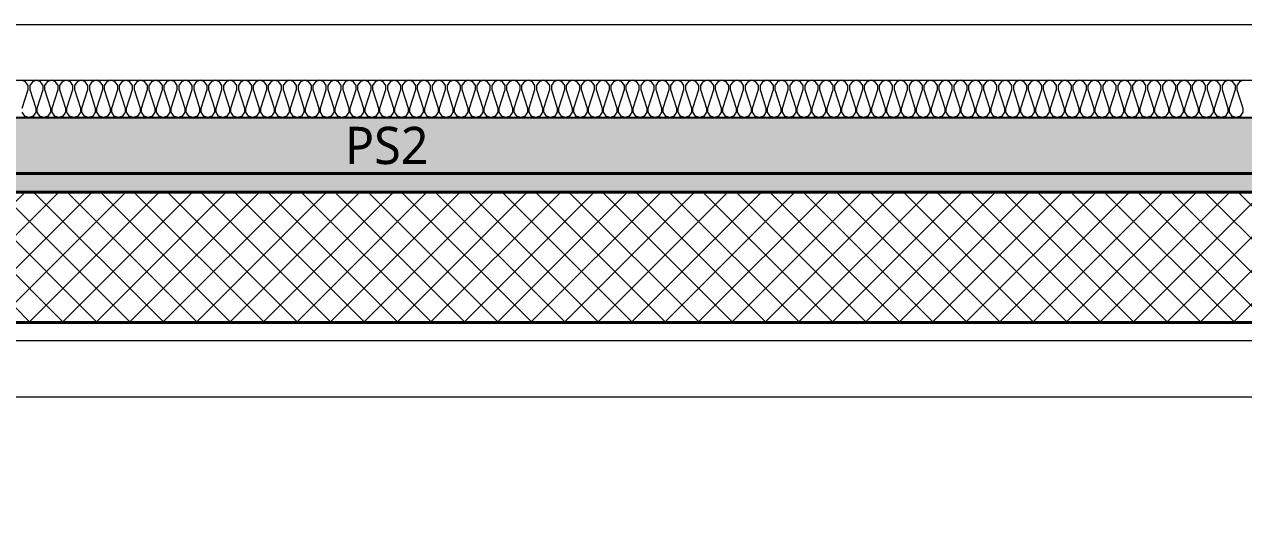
# Model space of a CAD drawing. Header units: millimetres. Extents: x 0 to 420000, y 0 to 297000.
# Drawn here: x 237540 to 240813, y 167200 to 168500 of the extents above; entities that cross this region are included whole.
import ezdxf
from ezdxf.enums import TextEntityAlignment as Align

# ---------------------------------------------------------------- set-up
doc = ezdxf.new("R2010")
doc.units = ezdxf.units.MM
doc.linetypes.add('CEN', pattern=[62, 60, -1, 0, -1])
for name, color, linetype, lineweight in [('A-AXIS-LINE', 1, 'CEN', 15), ('A-CONC-LIN1', 2, 'Continuous', 40), ('A-CONC-LIN2', 7, 'Continuous', 25), ('A-XXXX-FIN2', 6, 'Continuous', 20), ('A-XXXX-INSL1', 15, 'Continuous', 18), ('A-XXXX-INSL2', 8, 'Continuous', 18)]:
    doc.layers.add(name, color=color, linetype=linetype, lineweight=lineweight)
doc.layers.add('A-CONC-SOLD', color=253, linetype='CEN')
doc.layers.add('A-XXXX-NPLT', color=144, linetype='Continuous', lineweight=15, plot=False)
doc.styles.add('맑은고딕', font='')
doc.styles.get('맑은고딕').set_extended_font_data('Malgun Gothic')

# ---------------------------------------------------------------- blocks, each defined once
blk = doc.blocks.new('axis(220316)')
at = {"layer": 'A-AXIS-LINE', "ltscale": 1000}
blk.add_line((4631788.1, -432118.7), (4955413.1, -432118.7), dxfattribs=at)
blk = doc.blocks.new('PS2(횡)')
at = {"layer": 'A-CONC-SOLD'}
h = blk.add_hatch(color=256, dxfattribs=at)
h.dxf.hatch_style = 1
h.paths.add_polyline_path([(1020, 0), (1020, -290), (1700, -290), (1937.4, -150), (9062.6, -150), (9300, -290), (9980, -290), (9980, 0)])
h = blk.add_hatch(color=256, dxfattribs=at)
h.dxf.hatch_style = 1
h.paths.add_polyline_path([(9980, -290), (9980, -350), (9280, -350), (9030, -200), (1970, -200), (1720, -350), (1020, -350), (1020, -290), (1700, -290), (1937.4, -150), (9062.6, -150), (9300, -290)])
at = {"layer": 'A-XXXX-INSL2'}
h = blk.add_hatch(dxfattribs=at)
h.set_pattern_fill('ANSI37', color=256, scale=20)
h.set_pattern_definition([(45, (-244012.5, -188500), (-44.90128, 44.90128), []), (135, (-244012.5, -188500), (-44.90128, -44.90128), [])])
h.paths.add_polyline_path([(1100, -550), (9900, -550), (9900, -350), (9280, -350), (9030, -200), (1970, -200), (1720, -350), (1100, -350)])
at = {"layer": 'A-CONC-LIN1', "color": 2}
blk.add_line((1320, -550), (9680, -550), dxfattribs=at)
blk.add_lwpolyline([(9980, -290), (9980, -350), (9280, -350), (9030, -200), (1970, -200), (1720, -350), (1020, -350), (1020, -290), (1700, -290), (1937.4, -150), (9062.6, -150), (9300, -290)], close=True, dxfattribs=at)
at = {"layer": 'A-CONC-LIN2'}
blk.add_line((1020, 0), (9980, 0), dxfattribs=at)
at = {"layer": 'A-XXXX-NPLT', "style": '맑은고딕'}
blk.add_text('PS2', height=100, dxfattribs=at).set_placement((5500, -75), align=Align.MIDDLE)
blk = doc.blocks.new('횡지하층')
at = {"layer": 'A-XXXX-FIN2'}
blk.add_line((4757100.6, -237111.1), (4890100.6, -237111.1), dxfattribs=at)
at = {"layer": 'A-XXXX-INSL1'}
blk.add_lwpolyline([(4844450.6, -237961.1), (4835750.6, -237961.1), (4835750.6, -238411.1), (4835197, -238411.1), (4835117, -237831.1), (4834084.1, -237831.1), (4834004.1, -238411.1), (4833450.6, -238411.1), (4833450.6, -237961.1), (4824750.6, -237961.1)], dxfattribs=at)
at = {"layer": 'A-XXXX-INSL2'}
blk.add_line((4757100.4, -237261.1), (4890100.5, -237261.1), dxfattribs=at)
for points in [[(4842400.6, -237261.1), (4842389.6, -237265.1), (4842382.6, -237275.1), (4842382.6, -237286.1), (4842398.6, -237336.1), (4842398.6, -237347.1), (4842391.6, -237357.1), (4842380.6, -237361.1), (4842369.6, -237357.1), (4842362.6, -237347.1), (4842362.6, -237336.1), (4842378.6, -237286.1), (4842378.6, -237275.1), (4842371.6, -237265.1), (4842360.6, -237261.1), (4842349.6, -237265.1), (4842342.6, -237275.1), (4842342.6, -237286.1), (4842358.6, -237336.1), (4842358.6, -237347.1), (4842351.6, -237357.1), (4842340.6, -237361.1), (4842329.6, -237357.1), (4842322.6, -237347.1), (4842322.6, -237336.1), (4842338.6, -237286.1), (4842338.6, -237275.1), (4842331.6, -237265.1), (4842320.6, -237261.1), (4842309.6, -237265.1), (4842302.6, -237275.1), (4842302.6, -237286.1), (4842318.6, -237336.1), (4842318.6, -237347.1), (4842311.6, -237357.1), (4842300.6, -237361.1), (4842289.6, -237357.1), (4842282.6, -237347.1), (4842282.6, -237336.1), (4842298.6, -237286.1), (4842298.6, -237275.1), (4842291.6, -237265.1), (4842280.6, -237261.1), (4842269.6, -237265.1), (4842262.6, -237275.1), (4842262.6, -237286.1), (4842278.6, -237336.1), (4842278.6, -237347.1), (4842271.6, -237357.1), (4842260.6, -237361.1), (4842249.6, -237357.1), (4842242.6, -237347.1), (4842242.6, -237336.1), (4842258.6, -237286.1), (4842258.6, -237275.1), (4842251.6, -237265.1), (4842240.6, -237261.1), (4842229.6, -237265.1), (4842222.6, -237275.1), (4842222.6, -237286.1), (4842238.6, -237336.1), (4842238.6, -237347.1), (4842231.6, -237357.1), (4842220.6, -237361.1), (4842209.6, -237357.1), (4842202.6, -237347.1), (4842202.6, -237336.1), (4842218.6, -237286.1), (4842218.6, -237275.1), (4842211.6, -237265.1), (4842200.6, -237261.1), (4842189.6, -237265.1), (4842182.6, -237275.1), (4842182.6, -237286.1), (4842198.6, -237336.1), (4842198.6, -237347.1), (4842191.6, -237357.1), (4842180.6, -237361.1), (4842169.6, -237357.1), (4842162.6, -237347.1), (4842162.6, -237336.1), (4842178.6, -237286.1), (4842178.6, -237275.1), (4842171.6, -237265.1), (4842160.6, -237261.1), (4842149.6, -237265.1), (4842142.6, -237275.1), (4842142.6, -237286.1), (4842158.6, -237336.1), (4842158.6, -237347.1), (4842151.6, -237357.1), (4842140.6, -237361.1), (4842129.6, -237357.1), (4842122.6, -237347.1), (4842122.6, -237336.1), (4842138.6, -237286.1), (4842138.6, -237275.1), (4842131.6, -237265.1), (4842120.6, -237261.1), (4842109.6, -237265.1), (4842102.6, -237275.1), (4842102.6, -237286.1), (4842118.6, -237336.1), (4842118.6, -237347.1), (4842111.6, -237357.1), (4842100.6, -237361.1), (4842089.6, -237357.1), (4842082.6, -237347.1), (4842082.6, -237336.1), (4842098.6, -237286.1), (4842098.6, -237275.1), (4842091.6, -237265.1), (4842080.6, -237261.1), (4842069.6, -237265.1), (4842062.6, -237275.1), (4842062.6, -237286.1), (4842078.6, -237336.1), (4842078.6, -237347.1), (4842071.6, -237357.1), (4842060.6, -237361.1), (4842049.6, -237357.1), (4842042.6, -237347.1), (4842042.6, -237336.1), (4842058.6, -237286.1), (4842058.6, -237275.1), (4842051.6, -237265.1), (4842040.6, -237261.1), (4842029.6, -237265.1), (4842022.6, -237275.1), (4842022.6, -237286.1), (4842038.6, -237336.1), (4842038.6, -237347.1), (4842031.6, -237357.1), (4842020.6, -237361.1), (4842009.6, -237357.1), (4842002.6, -237347.1), (4842002.6, -237336.1), (4842018.6, -237286.1), (4842018.6, -237275.1), (4842011.6, -237265.1), (4842000.6, -237261.1), (4841989.6, -237265.1), (4841982.6, -237275.1), (4841982.6, -237286.1), (4841998.6, -237336.1), (4841998.6, -237347.1), (4841991.6, -237357.1), (4841980.6, -237361.1), (4841969.6, -237357.1), (4841962.6, -237347.1), (4841962.6, -237336.1), (4841978.6, -237286.1), (4841978.6, -237275.1), (4841971.6, -237265.1), (4841960.6, -237261.1), (4841949.6, -237265.1), (4841942.6, -237275.1), (4841942.6, -237286.1), (4841958.6, -237336.1), (4841958.6, -237347.1), (4841951.6, -237357.1), (4841940.6, -237361.1), (4841929.6, -237357.1), (4841922.6, -237347.1), (4841922.6, -237336.1), (4841938.6, -237286.1), (4841938.6, -237275.1), (4841931.6, -237265.1), (4841920.6, -237261.1), (4841909.6, -237265.1), (4841902.6, -237275.1), (4841902.6, -237286.1), (4841918.6, -237336.1), (4841918.6, -237347.1), (4841911.6, -237357.1), (4841900.6, -237361.1), (4841889.6, -237357.1), (4841882.6, -237347.1), (4841882.6, -237336.1), (4841898.6, -237286.1), (4841898.6, -237275.1), (4841891.6, -237265.1), (4841880.6, -237261.1), (4841869.6, -237265.1), (4841862.6, -237275.1), (4841862.6, -237286.1), (4841878.6, -237336.1), (4841878.6, -237347.1), (4841871.6, -237357.1), (4841860.6, -237361.1), (4841849.6, -237357.1), (4841842.6, -237347.1), (4841842.6, -237336.1), (4841858.6, -237286.1), (4841858.6, -237275.1), (4841851.6, -237265.1), (4841840.6, -237261.1), (4841829.6, -237265.1), (4841822.6, -237275.1), (4841822.6, -237286.1), (4841838.6, -237336.1), (4841838.6, -237347.1), (4841831.6, -237357.1), (4841820.6, -237361.1), (4841809.6, -237357.1), (4841802.6, -237347.1), (4841802.6, -237336.1), (4841818.6, -237286.1), (4841818.6, -237275.1), (4841811.6, -237265.1), (4841800.6, -237261.1), (4841789.6, -237265.1), (4841782.6, -237275.1), (4841782.6, -237286.1), (4841798.6, -237336.1), (4841798.6, -237347.1), (4841791.6, -237357.1), (4841780.6, -237361.1), (4841769.6, -237357.1), (4841762.6, -237347.1), (4841762.6, -237336.1), (4841778.6, -237286.1), (4841778.6, -237275.1), (4841771.6, -237265.1), (4841760.6, -237261.1), (4841749.6, -237265.1), (4841742.6, -237275.1), (4841742.6, -237286.1), (4841758.6, -237336.1), (4841758.6, -237347.1), (4841751.6, -237357.1), (4841740.6, -237361.1), (4841729.6, -237357.1), (4841722.6, -237347.1), (4841722.6, -237336.1), (4841738.6, -237286.1), (4841738.6, -237275.1), (4841731.6, -237265.1), (4841720.6, -237261.1), (4841709.6, -237265.1), (4841702.6, -237275.1), (4841702.6, -237286.1), (4841718.6, -237336.1), (4841718.6, -237347.1), (4841711.6, -237357.1), (4841700.6, -237361.1), (4841689.6, -237357.1), (4841682.6, -237347.1), (4841682.6, -237336.1), (4841698.6, -237286.1), (4841698.6, -237275.1), (4841691.6, -237265.1), (4841680.6, -237261.1), (4841669.6, -237265.1), (4841662.6, -237275.1), (4841662.6, -237286.1), (4841678.6, -237336.1), (4841678.6, -237347.1), (4841671.6, -237357.1), (4841660.6, -237361.1), (4841649.6, -237357.1), (4841642.6, -237347.1), (4841642.6, -237336.1), (4841658.6, -237286.1), (4841658.6, -237275.1), (4841651.6, -237265.1), (4841640.6, -237261.1), (4841629.6, -237265.1), (4841622.6, -237275.1), (4841622.6, -237286.1), (4841638.6, -237336.1), (4841638.6, -237347.1), (4841631.6, -237357.1), (4841620.6, -237361.1), (4841609.6, -237357.1), (4841602.6, -237347.1), (4841602.6, -237336.1), (4841618.6, -237286.1), (4841618.6, -237275.1), (4841611.6, -237265.1), (4841600.6, -237261.1), (4841589.6, -237265.1), (4841582.6, -237275.1), (4841582.6, -237286.1), (4841598.6, -237336.1), (4841598.6, -237347.1), (4841591.6, -237357.1), (4841580.6, -237361.1), (4841569.6, -237357.1), (4841562.6, -237347.1), (4841562.6, -237336.1), (4841578.6, -237286.1), (4841578.6, -237275.1), (4841571.6, -237265.1), (4841560.6, -237261.1), (4841549.6, -237265.1), (4841542.6, -237275.1), (4841542.6, -237286.1), (4841558.6, -237336.1), (4841558.6, -237347.1), (4841551.6, -237357.1), (4841540.6, -237361.1), (4841529.6, -237357.1), (4841522.6, -237347.1), (4841522.6, -237336.1), (4841538.6, -237286.1), (4841538.6, -237275.1), (4841531.6, -237265.1), (4841520.6, -237261.1), (4841509.6, -237265.1), (4841502.6, -237275.1), (4841502.6, -237286.1), (4841518.6, -237336.1), (4841518.6, -237347.1), (4841511.6, -237357.1), (4841500.6, -237361.1), (4841489.6, -237357.1), (4841482.6, -237347.1), (4841482.6, -237336.1), (4841498.6, -237286.1), (4841498.6, -237275.1), (4841491.6, -237265.1), (4841480.6, -237261.1), (4841469.6, -237265.1), (4841462.6, -237275.1), (4841462.6, -237286.1), (4841478.6, -237336.1), (4841478.6, -237347.1), (4841471.6, -237357.1), (4841460.6, -237361.1), (4841449.6, -237357.1), (4841442.6, -237347.1), (4841442.6, -237336.1), (4841458.6, -237286.1), (4841458.6, -237275.1), (4841451.6, -237265.1), (4841440.6, -237261.1), (4841429.6, -237265.1), (4841422.6, -237275.1), (4841422.6, -237286.1), (4841438.6, -237336.1), (4841438.6, -237347.1), (4841431.6, -237357.1), (4841420.6, -237361.1), (4841409.6, -237357.1), (4841402.6, -237347.1), (4841402.6, -237336.1), (4841418.6, -237286.1), (4841418.6, -237275.1), (4841411.6, -237265.1), (4841400.6, -237261.1), (4841389.6, -237265.1), (4841382.6, -237275.1), (4841382.6, -237286.1), (4841398.6, -237336.1), (4841398.6, -237347.1), (4841391.6, -237357.1), (4841380.6, -237361.1), (4841369.6, -237357.1), (4841362.6, -237347.1), (4841362.6, -237336.1), (4841378.6, -237286.1), (4841378.6, -237275.1), (4841371.6, -237265.1), (4841360.6, -237261.1), (4841349.6, -237265.1), (4841342.6, -237275.1), (4841342.6, -237286.1), (4841358.6, -237336.1), (4841358.6, -237347.1), (4841351.6, -237357.1), (4841340.6, -237361.1), (4841329.6, -237357.1), (4841322.6, -237347.1), (4841322.6, -237336.1), (4841338.6, -237286.1), (4841338.6, -237275.1), (4841331.6, -237265.1), (4841320.6, -237261.1), (4841309.6, -237265.1), (4841302.6, -237275.1), (4841302.6, -237286.1), (4841318.6, -237336.1), (4841318.6, -237347.1), (4841311.6, -237357.1), (4841300.6, -237361.1), (4841289.6, -237357.1), (4841282.6, -237347.1), (4841282.6, -237336.1), (4841298.6, -237286.1), (4841298.6, -237275.1), (4841291.6, -237265.1), (4841280.6, -237261.1), (4841269.6, -237265.1), (4841262.6, -237275.1), (4841262.6, -237286.1), (4841278.6, -237336.1), (4841278.6, -237347.1), (4841271.6, -237357.1), (4841260.6, -237361.1), (4841249.6, -237357.1), (4841242.6, -237347.1), (4841242.6, -237336.1), (4841258.6, -237286.1), (4841258.6, -237275.1), (4841251.6, -237265.1), (4841240.6, -237261.1), (4841229.6, -237265.1), (4841222.6, -237275.1), (4841222.6, -237286.1), (4841238.6, -237336.1), (4841238.6, -237347.1), (4841231.6, -237357.1), (4841220.6, -237361.1), (4841209.6, -237357.1), (4841202.6, -237347.1), (4841202.6, -237336.1), (4841218.6, -237286.1), (4841218.6, -237275.1), (4841211.6, -237265.1), (4841200.6, -237261.1), (4841189.6, -237265.1), (4841182.6, -237275.1), (4841182.6, -237286.1), (4841198.6, -237336.1), (4841198.6, -237347.1), (4841191.6, -237357.1), (4841180.6, -237361.1), (4841169.6, -237357.1), (4841162.6, -237347.1), (4841162.6, -237336.1), (4841178.6, -237286.1), (4841178.6, -237275.1), (4841171.6, -237265.1), (4841160.6, -237261.1), (4841149.6, -237265.1), (4841142.6, -237275.1), (4841142.6, -237286.1), (4841158.6, -237336.1), (4841158.6, -237347.1), (4841151.6, -237357.1), (4841140.6, -237361.1), (4841129.6, -237357.1), (4841122.6, -237347.1), (4841122.6, -237336.1), (4841138.6, -237286.1), (4841138.6, -237275.1), (4841131.6, -237265.1), (4841120.6, -237261.1), (4841109.6, -237265.1), (4841102.6, -237275.1), (4841102.6, -237286.1), (4841118.6, -237336.1), (4841118.6, -237347.1), (4841111.6, -237357.1), (4841100.6, -237361.1), (4841089.6, -237357.1), (4841082.6, -237347.1), (4841082.6, -237336.1), (4841098.6, -237286.1), (4841098.6, -237275.1), (4841091.6, -237265.1), (4841080.6, -237261.1), (4841069.6, -237265.1), (4841062.6, -237275.1), (4841062.6, -237286.1), (4841078.6, -237336.1), (4841078.6, -237347.1), (4841071.6, -237357.1), (4841060.6, -237361.1), (4841049.6, -237357.1), (4841042.6, -237347.1), (4841042.6, -237336.1), (4841058.6, -237286.1), (4841058.6, -237275.1), (4841051.6, -237265.1), (4841040.6, -237261.1), (4841029.6, -237265.1), (4841022.6, -237275.1), (4841022.6, -237286.1), (4841038.6, -237336.1), (4841038.6, -237347.1), (4841031.6, -237357.1), (4841020.6, -237361.1), (4841009.6, -237357.1), (4841002.6, -237347.1), (4841002.6, -237336.1), (4841018.6, -237286.1), (4841018.6, -237275.1), (4841011.6, -237265.1), (4841000.6, -237261.1), (4840989.6, -237265.1), (4840982.6, -237275.1), (4840982.6, -237286.1), (4840998.6, -237336.1), (4840998.6, -237347.1), (4840991.6, -237357.1), (4840980.6, -237361.1), (4840969.6, -237357.1), (4840962.6, -237347.1), (4840962.6, -237336.1), (4840978.6, -237286.1), (4840978.6, -237275.1), (4840971.6, -237265.1), (4840960.6, -237261.1), (4840949.6, -237265.1), (4840942.6, -237275.1), (4840942.6, -237286.1), (4840958.6, -237336.1), (4840958.6, -237347.1), (4840951.6, -237357.1), (4840940.6, -237361.1), (4840929.6, -237357.1), (4840922.6, -237347.1), (4840922.6, -237336.1), (4840938.6, -237286.1), (4840938.6, -237275.1), (4840931.6, -237265.1), (4840920.6, -237261.1), (4840909.6, -237265.1), (4840902.6, -237275.1), (4840902.6, -237286.1), (4840918.6, -237336.1), (4840918.6, -237347.1), (4840911.6, -237357.1), (4840900.6, -237361.1), (4840889.6, -237357.1), (4840882.6, -237347.1), (4840882.6, -237336.1), (4840898.6, -237286.1), (4840898.6, -237275.1), (4840891.6, -237265.1), (4840880.6, -237261.1), (4840869.6, -237265.1), (4840862.6, -237275.1), (4840862.6, -237286.1), (4840878.6, -237336.1), (4840878.6, -237347.1), (4840871.6, -237357.1), (4840860.6, -237361.1), (4840849.6, -237357.1), (4840842.6, -237347.1), (4840842.6, -237336.1), (4840858.6, -237286.1), (4840858.6, -237275.1), (4840851.6, -237265.1), (4840840.6, -237261.1), (4840829.6, -237265.1), (4840822.6, -237275.1), (4840822.6, -237286.1), (4840838.6, -237336.1), (4840838.6, -237347.1), (4840831.6, -237357.1), (4840820.6, -237361.1), (4840809.6, -237357.1), (4840802.6, -237347.1), (4840802.6, -237336.1), (4840818.6, -237286.1), (4840818.6, -237275.1), (4840811.6, -237265.1), (4840800.6, -237261.1), (4840789.6, -237265.1), (4840782.6, -237275.1), (4840782.6, -237286.1), (4840798.6, -237336.1), (4840798.6, -237347.1), (4840791.6, -237357.1), (4840780.6, -237361.1), (4840769.6, -237357.1), (4840762.6, -237347.1), (4840762.6, -237336.1), (4840778.6, -237286.1), (4840778.6, -237275.1), (4840771.6, -237265.1), (4840760.6, -237261.1), (4840749.6, -237265.1), (4840742.6, -237275.1), (4840742.6, -237286.1), (4840758.6, -237336.1), (4840758.6, -237347.1), (4840751.6, -237357.1), (4840740.6, -237361.1), (4840729.6, -237357.1), (4840722.6, -237347.1), (4840722.6, -237336.1), (4840738.6, -237286.1), (4840738.6, -237275.1), (4840731.6, -237265.1), (4840720.6, -237261.1), (4840709.6, -237265.1), (4840702.6, -237275.1), (4840702.6, -237286.1), (4840718.6, -237336.1), (4840718.6, -237347.1), (4840711.6, -237357.1), (4840700.6, -237361.1), (4840689.6, -237357.1), (4840682.6, -237347.1), (4840682.6, -237336.1), (4840698.6, -237286.1), (4840698.6, -237275.1), (4840691.6, -237265.1), (4840680.6, -237261.1), (4840669.6, -237265.1), (4840662.6, -237275.1), (4840662.6, -237286.1), (4840678.6, -237336.1), (4840678.6, -237347.1), (4840671.6, -237357.1), (4840660.6, -237361.1), (4840649.6, -237357.1), (4840642.6, -237347.1), (4840642.6, -237336.1), (4840658.6, -237286.1), (4840658.6, -237275.1), (4840651.6, -237265.1), (4840640.6, -237261.1), (4840629.6, -237265.1), (4840622.6, -237275.1), (4840622.6, -237286.1), (4840638.6, -237336.1), (4840638.6, -237347.1), (4840631.6, -237357.1), (4840620.6, -237361.1), (4840609.6, -237357.1), (4840602.6, -237347.1), (4840602.6, -237336.1), (4840618.6, -237286.1), (4840618.6, -237275.1), (4840611.6, -237265.1), (4840600.6, -237261.1), (4840589.6, -237265.1), (4840582.6, -237275.1), (4840582.6, -237286.1), (4840598.6, -237336.1), (4840598.6, -237347.1), (4840591.6, -237357.1), (4840580.6, -237361.1), (4840569.6, -237357.1), (4840562.6, -237347.1), (4840562.6, -237336.1), (4840578.6, -237286.1), (4840578.6, -237275.1), (4840571.6, -237265.1), (4840560.6, -237261.1), (4840549.6, -237265.1), (4840542.6, -237275.1), (4840542.6, -237286.1), (4840558.6, -237336.1), (4840558.6, -237347.1), (4840551.6, -237357.1), (4840540.6, -237361.1), (4840529.6, -237357.1), (4840522.6, -237347.1), (4840522.6, -237336.1), (4840538.6, -237286.1), (4840538.6, -237275.1), (4840531.6, -237265.1), (4840520.6, -237261.1), (4840509.6, -237265.1), (4840502.6, -237275.1), (4840502.6, -237286.1), (4840518.6, -237336.1), (4840518.6, -237347.1), (4840511.6, -237357.1), (4840500.6, -237361.1), (4840489.6, -237357.1), (4840482.6, -237347.1), (4840482.6, -237336.1), (4840498.6, -237286.1), (4840498.6, -237275.1), (4840491.6, -237265.1), (4840480.6, -237261.1), (4840469.6, -237265.1), (4840462.6, -237275.1), (4840462.6, -237286.1), (4840478.6, -237336.1), (4840478.6, -237347.1), (4840471.6, -237357.1), (4840460.6, -237361.1), (4840449.6, -237357.1), (4840442.6, -237347.1), (4840442.6, -237336.1), (4840458.6, -237286.1), (4840458.6, -237275.1), (4840451.6, -237265.1), (4840440.6, -237261.1), (4840429.6, -237265.1), (4840422.6, -237275.1), (4840422.6, -237286.1), (4840438.6, -237336.1), (4840438.6, -237347.1), (4840431.6, -237357.1), (4840420.6, -237361.1), (4840409.6, -237357.1), (4840402.6, -237347.1), (4840402.6, -237336.1), (4840418.6, -237286.1), (4840418.6, -237275.1), (4840411.6, -237265.1), (4840400.6, -237261.1), (4840389.6, -237265.1), (4840382.6, -237275.1), (4840382.6, -237286.1), (4840398.6, -237336.1), (4840398.6, -237347.1), (4840391.6, -237357.1), (4840380.6, -237361.1), (4840369.6, -237357.1), (4840362.6, -237347.1), (4840362.6, -237336.1), (4840378.6, -237286.1), (4840378.6, -237275.1), (4840371.6, -237265.1), (4840360.6, -237261.1), (4840349.6, -237265.1), (4840342.6, -237275.1), (4840342.6, -237286.1), (4840358.6, -237336.1), (4840358.6, -237347.1), (4840351.6, -237357.1), (4840340.6, -237361.1), (4840329.6, -237357.1), (4840322.6, -237347.1), (4840322.6, -237336.1), (4840338.6, -237286.1), (4840338.6, -237275.1), (4840331.6, -237265.1), (4840320.6, -237261.1), (4840309.6, -237265.1), (4840302.6, -237275.1), (4840302.6, -237286.1), (4840318.6, -237336.1), (4840318.6, -237347.1), (4840311.6, -237357.1), (4840300.6, -237361.1), (4840289.6, -237357.1), (4840282.6, -237347.1), (4840282.6, -237336.1), (4840298.6, -237286.1), (4840298.6, -237275.1), (4840291.6, -237265.1), (4840280.6, -237261.1), (4840269.6, -237265.1), (4840262.6, -237275.1), (4840262.6, -237286.1), (4840278.6, -237336.1), (4840278.6, -237347.1), (4840271.6, -237357.1), (4840260.6, -237361.1), (4840249.6, -237357.1), (4840242.6, -237347.1), (4840242.6, -237336.1), (4840258.6, -237286.1), (4840258.6, -237275.1), (4840251.6, -237265.1), (4840240.6, -237261.1), (4840229.6, -237265.1), (4840222.6, -237275.1), (4840222.6, -237286.1), (4840238.6, -237336.1), (4840238.6, -237347.1), (4840231.6, -237357.1), (4840220.6, -237361.1), (4840209.6, -237357.1), (4840202.6, -237347.1), (4840202.6, -237336.1), (4840218.6, -237286.1), (4840218.6, -237275.1), (4840211.6, -237265.1), (4840200.6, -237261.1), (4840189.6, -237265.1), (4840182.6, -237275.1), (4840182.6, -237286.1), (4840198.6, -237336.1), (4840198.6, -237347.1), (4840191.6, -237357.1), (4840180.6, -237361.1), (4840169.6, -237357.1), (4840162.6, -237347.1), (4840162.6, -237336.1), (4840178.6, -237286.1), (4840178.6, -237275.1), (4840171.6, -237265.1), (4840160.6, -237261.1), (4840149.6, -237265.1), (4840142.6, -237275.1), (4840142.6, -237286.1), (4840158.6, -237336.1), (4840158.6, -237347.1), (4840151.6, -237357.1), (4840140.6, -237361.1), (4840129.6, -237357.1), (4840122.6, -237347.1), (4840122.6, -237336.1), (4840138.6, -237286.1), (4840138.6, -237275.1), (4840131.6, -237265.1), (4840120.6, -237261.1), (4840109.6, -237265.1), (4840102.6, -237275.1), (4840102.6, -237286.1), (4840118.6, -237336.1), (4840118.6, -237347.1), (4840111.6, -237357.1), (4840100.6, -237361.1), (4840089.6, -237357.1), (4840082.6, -237347.1), (4840082.6, -237336.1), (4840098.6, -237286.1), (4840098.6, -237275.1), (4840091.6, -237265.1), (4840080.6, -237261.1), (4840069.6, -237265.1), (4840062.6, -237275.1), (4840062.6, -237286.1), (4840078.6, -237336.1), (4840078.6, -237347.1), (4840071.6, -237357.1), (4840060.6, -237361.1), (4840049.6, -237357.1), (4840042.6, -237347.1), (4840042.6, -237336.1), (4840058.6, -237286.1), (4840058.6, -237275.1), (4840051.6, -237265.1), (4840040.6, -237261.1), (4840029.6, -237265.1), (4840022.6, -237275.1), (4840022.6, -237286.1), (4840038.6, -237336.1), (4840038.6, -237347.1), (4840031.6, -237357.1), (4840020.6, -237361.1), (4840009.6, -237357.1), (4840002.6, -237347.1), (4840002.6, -237336.1), (4840018.6, -237286.1), (4840018.6, -237275.1), (4840011.6, -237265.1), (4840000.6, -237261.1), (4839989.6, -237265.1), (4839982.6, -237275.1), (4839982.6, -237286.1), (4839998.6, -237336.1), (4839998.6, -237347.1), (4839991.6, -237357.1), (4839980.6, -237361.1), (4839969.6, -237357.1), (4839962.6, -237347.1), (4839962.6, -237336.1), (4839978.6, -237286.1), (4839978.6, -237275.1), (4839971.6, -237265.1), (4839960.6, -237261.1), (4839949.6, -237265.1), (4839942.6, -237275.1), (4839942.6, -237286.1), (4839958.6, -237336.1), (4839958.6, -237347.1), (4839951.6, -237357.1), (4839940.6, -237361.1), (4839929.6, -237357.1), (4839922.6, -237347.1), (4839922.6, -237336.1), (4839938.6, -237286.1), (4839938.6, -237275.1), (4839931.6, -237265.1), (4839920.6, -237261.1), (4839909.6, -237265.1), (4839902.6, -237275.1), (4839902.6, -237286.1), (4839918.6, -237336.1), (4839918.6, -237347.1), (4839911.6, -237357.1), (4839900.6, -237361.1), (4839889.6, -237357.1), (4839882.6, -237347.1), (4839882.6, -237336.1), (4839898.6, -237286.1), (4839898.6, -237275.1), (4839891.6, -237265.1), (4839880.6, -237261.1), (4839869.6, -237265.1), (4839862.6, -237275.1), (4839862.6, -237286.1), (4839878.6, -237336.1), (4839878.6, -237347.1), (4839871.6, -237357.1), (4839860.6, -237361.1), (4839849.6, -237357.1), (4839842.6, -237347.1), (4839842.6, -237336.1), (4839858.6, -237286.1), (4839858.6, -237275.1), (4839851.6, -237265.1), (4839840.6, -237261.1), (4839829.6, -237265.1), (4839822.6, -237275.1), (4839822.6, -237286.1), (4839838.6, -237336.1), (4839838.6, -237347.1), (4839831.6, -237357.1), (4839820.6, -237361.1), (4839809.6, -237357.1), (4839802.6, -237347.1), (4839802.6, -237336.1), (4839818.6, -237286.1), (4839818.6, -237275.1), (4839811.6, -237265.1), (4839800.6, -237261.1), (4839789.6, -237265.1), (4839782.6, -237275.1), (4839782.6, -237286.1), (4839798.6, -237336.1), (4839798.6, -237347.1), (4839791.6, -237357.1), (4839780.6, -237361.1), (4839769.6, -237357.1), (4839762.6, -237347.1), (4839762.6, -237336.1), (4839778.6, -237286.1), (4839778.6, -237275.1), (4839771.6, -237265.1), (4839760.6, -237261.1), (4839749.6, -237265.1), (4839742.6, -237275.1), (4839742.6, -237286.1), (4839758.6, -237336.1), (4839758.6, -237347.1), (4839751.6, -237357.1), (4839740.6, -237361.1), (4839729.6, -237357.1), (4839722.6, -237347.1), (4839722.6, -237336.1), (4839738.6, -237286.1), (4839738.6, -237275.1), (4839731.6, -237265.1), (4839720.6, -237261.1), (4839709.6, -237265.1), (4839702.6, -237275.1), (4839702.6, -237286.1), (4839718.6, -237336.1), (4839718.6, -237347.1), (4839711.6, -237357.1), (4839700.6, -237361.1), (4839689.6, -237357.1), (4839682.6, -237347.1), (4839682.6, -237336.1), (4839698.6, -237286.1), (4839698.6, -237275.1), (4839691.6, -237265.1), (4839680.6, -237261.1), (4839669.6, -237265.1), (4839662.6, -237275.1), (4839662.6, -237286.1), (4839678.6, -237336.1), (4839678.6, -237347.1), (4839671.6, -237357.1), (4839660.6, -237361.1), (4839649.6, -237357.1), (4839642.6, -237347.1), (4839642.6, -237336.1), (4839658.6, -237286.1), (4839658.6, -237275.1), (4839651.6, -237265.1), (4839640.6, -237261.1), (4839629.6, -237265.1), (4839622.6, -237275.1), (4839622.6, -237286.1), (4839638.6, -237336.1), (4839638.6, -237347.1), (4839631.6, -237357.1), (4839620.6, -237361.1), (4839609.6, -237357.1), (4839602.6, -237347.1), (4839602.6, -237336.1), (4839618.6, -237286.1), (4839618.6, -237275.1), (4839611.6, -237265.1), (4839600.6, -237261.1), (4839589.6, -237265.1), (4839582.6, -237275.1), (4839582.6, -237286.1), (4839598.6, -237336.1), (4839598.6, -237347.1), (4839591.6, -237357.1), (4839580.6, -237361.1), (4839569.6, -237357.1), (4839562.6, -237347.1), (4839562.6, -237336.1), (4839578.6, -237286.1), (4839578.6, -237275.1), (4839571.6, -237265.1), (4839560.6, -237261.1), (4839549.6, -237265.1), (4839542.6, -237275.1), (4839542.6, -237286.1), (4839558.6, -237336.1), (4839558.6, -237347.1), (4839551.6, -237357.1), (4839540.6, -237361.1), (4839529.6, -237357.1), (4839522.6, -237347.1), (4839522.6, -237336.1), (4839538.6, -237286.1), (4839538.6, -237275.1), (4839531.6, -237265.1), (4839520.6, -237261.1), (4839509.6, -237265.1), (4839502.6, -237275.1), (4839502.6, -237286.1), (4839518.6, -237336.1), (4839518.6, -237347.1), (4839511.6, -237357.1), (4839500.6, -237361.1), (4839489.6, -237357.1), (4839482.6, -237347.1), (4839482.6, -237336.1), (4839498.6, -237286.1), (4839498.6, -237275.1), (4839491.6, -237265.1), (4839480.6, -237261.1), (4839469.6, -237265.1), (4839462.6, -237275.1), (4839462.6, -237286.1), (4839478.6, -237336.1), (4839478.6, -237347.1), (4839471.6, -237357.1), (4839460.6, -237361.1), (4839449.6, -237357.1), (4839442.6, -237347.1), (4839442.6, -237336.1), (4839458.6, -237286.1), (4839458.6, -237275.1), (4839451.6, -237265.1), (4839440.6, -237261.1), (4839429.6, -237265.1), (4839422.6, -237275.1), (4839422.6, -237286.1), (4839438.6, -237336.1), (4839438.6, -237347.1), (4839431.6, -237357.1), (4839420.6, -237361.1), (4839409.6, -237357.1), (4839402.6, -237347.1), (4839402.6, -237336.1), (4839418.6, -237286.1), (4839418.6, -237275.1), (4839411.6, -237265.1), (4839400.6, -237261.1), (4839389.6, -237265.1), (4839382.6, -237275.1), (4839382.6, -237286.1), (4839398.6, -237336.1), (4839398.6, -237347.1), (4839391.6, -237357.1), (4839380.6, -237361.1), (4839369.6, -237357.1), (4839362.6, -237347.1), (4839362.6, -237336.1), (4839378.6, -237286.1), (4839378.6, -237275.1), (4839371.6, -237265.1), (4839360.6, -237261.1), (4839349.6, -237265.1), (4839342.6, -237275.1), (4839342.6, -237286.1), (4839358.6, -237336.1), (4839358.6, -237347.1), (4839351.6, -237357.1), (4839340.6, -237361.1), (4839329.6, -237357.1), (4839322.6, -237347.1), (4839322.6, -237336.1), (4839338.6, -237286.1), (4839338.6, -237275.1), (4839331.6, -237265.1), (4839320.6, -237261.1), (4839309.6, -237265.1), (4839302.6, -237275.1), (4839302.6, -237286.1), (4839318.6, -237336.1), (4839318.6, -237347.1), (4839311.6, -237357.1), (4839300.6, -237361.1), (4839289.6, -237357.1), (4839282.6, -237347.1), (4839282.6, -237336.1), (4839298.6, -237286.1), (4839298.6, -237275.1), (4839291.6, -237265.1), (4839280.6, -237261.1), (4839269.6, -237265.1), (4839262.6, -237275.1), (4839262.6, -237286.1), (4839278.6, -237336.1), (4839278.6, -237347.1), (4839271.6, -237357.1), (4839260.6, -237361.1), (4839249.6, -237357.1), (4839242.6, -237347.1), (4839242.6, -237336.1), (4839258.6, -237286.1), (4839258.6, -237275.1), (4839251.6, -237265.1), (4839240.6, -237261.1), (4839229.6, -237265.1), (4839222.6, -237275.1), (4839222.6, -237286.1), (4839238.6, -237336.1), (4839238.6, -237347.1), (4839231.6, -237357.1), (4839220.6, -237361.1), (4839209.6, -237357.1), (4839202.6, -237347.1), (4839202.6, -237336.1), (4839218.6, -237286.1), (4839218.6, -237275.1), (4839211.6, -237265.1), (4839200.6, -237261.1), (4839189.6, -237265.1), (4839182.6, -237275.1), (4839182.6, -237286.1), (4839198.6, -237336.1), (4839198.6, -237347.1), (4839191.6, -237357.1), (4839180.6, -237361.1), (4839169.6, -237357.1), (4839162.6, -237347.1), (4839162.6, -237336.1), (4839178.6, -237286.1), (4839178.6, -237275.1), (4839171.6, -237265.1), (4839160.6, -237261.1), (4839149.6, -237265.1), (4839142.6, -237275.1), (4839142.6, -237286.1), (4839158.6, -237336.1), (4839158.6, -237347.1), (4839151.6, -237357.1), (4839140.6, -237361.1), (4839129.6, -237357.1), (4839122.6, -237347.1)], [(4839122.6, -237336.1), (4839138.6, -237286.1), (4839138.6, -237275.1), (4839131.6, -237265.1), (4839120.6, -237261.1)]]:
    blk.add_lwpolyline(points, dxfattribs=at)
blk.add_blockref('PS2(횡)', (4834600.6, -237361.1))

msp = doc.modelspace()

# ---------------------------------------------------------------- block references
at = {"layer": 'A-AXIS-LINE'}
msp.add_blockref('axis(220316)', (-4581588.1, 599618.7), dxfattribs=at)
at = {"layer": 'A-CONC-LIN1'}
msp.add_blockref('횡지하층', (-4601588.1, 405611.1), dxfattribs=at)

doc.saveas('drawing.dxf')
